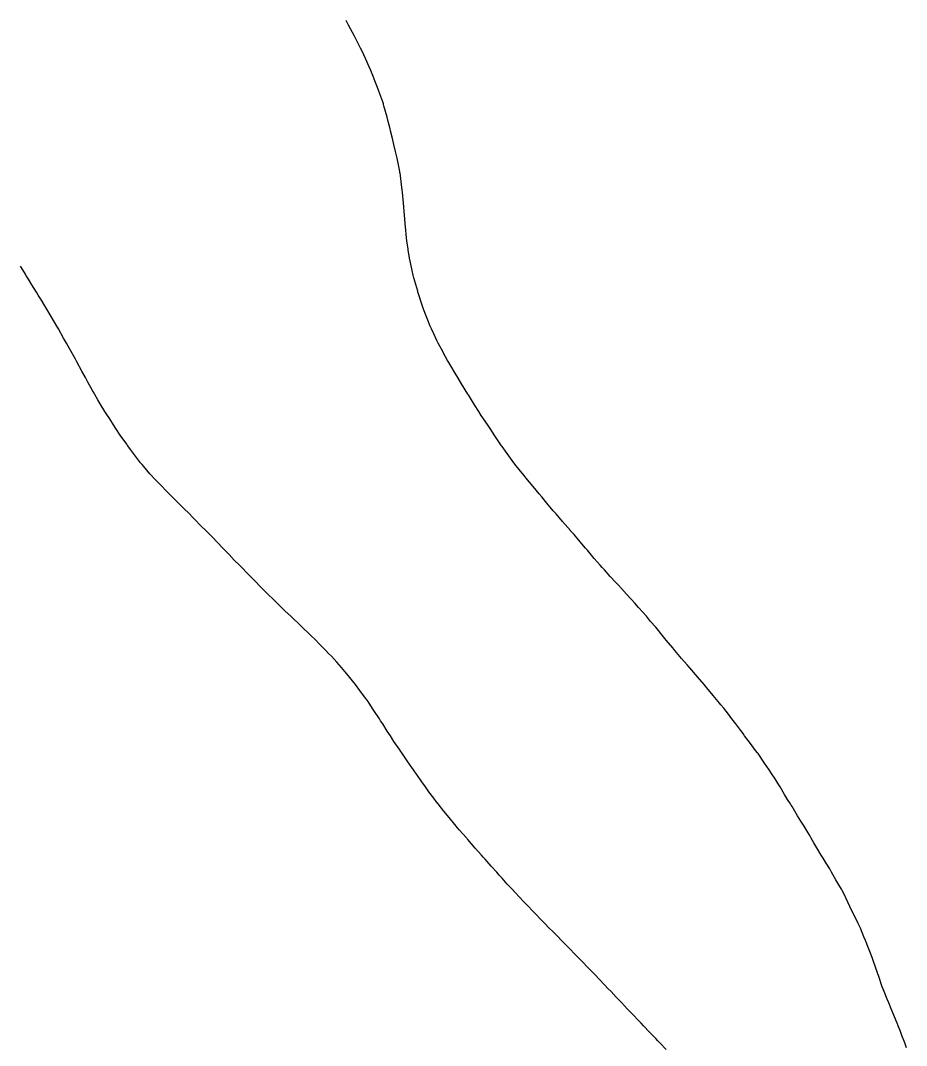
# Model space of a CAD drawing. Extents: x -717078 to -715000, y -984629 to -984000.
# Drawn here: x -716716.7 to -716664.8, y -984148.7 to -984088.6 of the extents above; entities that cross this region are included whole.
import ezdxf

# ---------------------------------------------------------------- set-up
doc = ezdxf.new("R2010")
doc.units = 0
doc.layers.add('buffer_B2_0_1_clip', color=7, linetype='Continuous')

msp = doc.modelspace()

# ---------------------------------------------------------------- linework, layer by layer
at = {"layer": 'buffer_B2_0_1_clip'}
for points in [[(-716664.8, -984148.8), (-716664.895, -984148.5), (-716665.067, -984148.067), (-716665.156, -984147.844), (-716665.293, -984147.5), (-716665.352, -984147.352), (-716665.5, -984146.966), (-716665.641, -984146.641), (-716665.697, -984146.5), (-716665.839, -984146.161), (-716665.934, -984145.934), (-716666.114, -984145.5), (-716666.218, -984145.218), (-716666.443, -984144.557), (-716666.463, -984144.5), (-716666.473, -984144.473), (-716666.5, -984144.388), (-716666.73, -984143.73), (-716666.803, -984143.5), (-716667.205, -984142.5), (-716667.292, -984142.292), (-716667.5, -984141.785), (-716667.591, -984141.591), (-716667.629, -984141.5), (-716667.754, -984141.246), (-716667.917, -984140.917), (-716668.118, -984140.5), (-716668.245, -984140.245), (-716668.5, -984139.712), (-716668.574, -984139.574), (-716668.612, -984139.5), (-716668.765, -984139.235), (-716668.937, -984138.937), (-716669.189, -984138.5), (-716669.303, -984138.303), (-716669.5, -984137.961), (-716669.684, -984137.684), (-716669.802, -984137.5), (-716670.064, -984137.064), (-716670.229, -984136.771), (-716670.384, -984136.5), (-716670.427, -984136.427), (-716670.5, -984136.296), (-716670.806, -984135.806), (-716670.993, -984135.5), (-716671.185, -984135.185), (-716671.5, -984134.652), (-716671.561, -984134.561), (-716671.601, -984134.5), (-716671.767, -984134.233), (-716671.948, -984133.948), (-716672.213, -984133.5), (-716672.323, -984133.323), (-716672.5, -984133.027), (-716672.711, -984132.711), (-716672.849, -984132.5), (-716673.114, -984132.114), (-716673.5, -984131.544), (-716673.519, -984131.519), (-716673.534, -984131.5), (-716673.642, -984131.358), (-716673.952, -984130.952), (-716674.285, -984130.5), (-716674.376, -984130.376), (-716674.5, -984130.199), (-716674.808, -984129.808), (-716675.035, -984129.5), (-716675.239, -984129.239), (-716675.5, -984128.891), (-716675.68, -984128.68), (-716675.83, -984128.5), (-716676.137, -984128.137), (-716676.5, -984127.685), (-716676.59, -984127.59), (-716676.667, -984127.5), (-716677.057, -984127.057), (-716677.5, -984126.52), (-716677.51, -984126.51), (-716677.518, -984126.5), (-716677.658, -984126.342), (-716677.98, -984125.98), (-716678.376, -984125.5), (-716678.433, -984125.433), (-716678.5, -984125.347), (-716678.892, -984124.892), (-716679.204, -984124.5), (-716679.34, -984124.34), (-716679.5, -984124.14), (-716679.796, -984123.796), (-716680.044, -984123.5), (-716680.258, -984123.258), (-716680.5, -984122.975), (-716680.727, -984122.727), (-716680.932, -984122.5), (-716681.205, -984122.205), (-716681.5, -984121.875), (-716681.683, -984121.683), (-716681.852, -984121.5), (-716682.163, -984121.163), (-716682.5, -984120.784), (-716682.636, -984120.636), (-716682.757, -984120.5), (-716683.105, -984120.105), (-716683.5, -984119.633), (-716683.562, -984119.562), (-716683.611, -984119.5), (-716684.024, -984119.024), (-716684.287, -984118.713), (-716684.468, -984118.5), (-716684.483, -984118.483), (-716684.5, -984118.462), (-716684.952, -984117.952), (-716685.337, -984117.5), (-716685.413, -984117.413), (-716685.5, -984117.309), (-716685.875, -984116.875), (-716686.182, -984116.5), (-716686.327, -984116.327), (-716686.5, -984116.114), (-716686.778, -984115.778), (-716687.007, -984115.5), (-716687.228, -984115.228), (-716687.5, -984114.886), (-716687.672, -984114.672), (-716687.808, -984114.5), (-716688.104, -984114.104), (-716688.5, -984113.549), (-716688.52, -984113.52), (-716688.534, -984113.5), (-716688.607, -984113.393), (-716688.926, -984112.926), (-716689.21, -984112.5), (-716689.325, -984112.325), (-716689.5, -984112.056), (-716689.722, -984111.722), (-716689.868, -984111.5), (-716690.113, -984111.113), (-716690.477, -984110.523), (-716690.491, -984110.5), (-716690.495, -984110.495), (-716690.5, -984110.485), (-716690.873, -984109.873), (-716691.102, -984109.5), (-716691.248, -984109.248), (-716691.5, -984108.815), (-716691.619, -984108.619), (-716691.693, -984108.5), (-716691.93, -984108.07), (-716691.98, -984107.98), (-716692.242, -984107.5), (-716692.325, -984107.325), (-716692.5, -984106.951), (-716692.647, -984106.647), (-716692.717, -984106.5), (-716692.859, -984106.141), (-716692.94, -984105.94), (-716693.112, -984105.5), (-716693.208, -984105.208), (-716693.4, -984104.6), (-716693.432, -984104.5), (-716693.447, -984104.447), (-716693.5, -984104.256), (-716693.666, -984103.666), (-716693.714, -984103.5), (-716693.775, -984103.225), (-716693.857, -984102.857), (-716693.936, -984102.5), (-716694.011, -984102.011), (-716694.014, -984101.986), (-716694.086, -984101.5), (-716694.124, -984101.124), (-716694.147, -984100.853), (-716694.182, -984100.5), (-716694.207, -984100.207), (-716694.236, -984099.764), (-716694.258, -984099.5), (-716694.28, -984099.28), (-716694.333, -984098.667), (-716694.35, -984098.5), (-716694.368, -984098.368), (-716694.484, -984097.516), (-716694.487, -984097.5), (-716694.489, -984097.489), (-716694.5, -984097.43), (-716694.656, -984096.656), (-716694.689, -984096.5), (-716694.746, -984096.254), (-716694.843, -984095.843), (-716694.923, -984095.5), (-716695.039, -984095.039), (-716695.064, -984094.936), (-716695.171, -984094.5), (-716695.244, -984094.244), (-716695.426, -984093.574), (-716695.446, -984093.5), (-716695.46, -984093.46), (-716695.5, -984093.339), (-716695.718, -984092.718), (-716695.794, -984092.5), (-716695.99, -984092.01), (-716695.996, -984091.996), (-716696.192, -984091.5), (-716696.287, -984091.287), (-716696.5, -984090.802), (-716696.598, -984090.598), (-716696.643, -984090.5), (-716696.792, -984090.208), (-716696.934, -984089.934), (-716697.15, -984089.5), (-716697.274, -984089.274), (-716697.5, -984088.848), (-716697.627, -984088.627), (-716697.654, -984088.579)], [(-716678.884, -984148.884), (-716679.25, -984148.5), (-716679.374, -984148.374), (-716679.5, -984148.239), (-716679.867, -984147.867), (-716680.209, -984147.5), (-716680.352, -984147.352), (-716680.5, -984147.191), (-716680.843, -984146.843), (-716681.162, -984146.5), (-716681.328, -984146.328), (-716681.5, -984146.14), (-716681.818, -984145.818), (-716682.113, -984145.5), (-716682.305, -984145.305), (-716682.5, -984145.092), (-716682.796, -984144.796), (-716683.071, -984144.5), (-716683.285, -984144.285), (-716683.5, -984144.055), (-716683.779, -984143.779), (-716684.039, -984143.5), (-716684.27, -984143.27), (-716684.5, -984143.024), (-716684.764, -984142.764), (-716685.011, -984142.5), (-716685.257, -984142.257), (-716685.5, -984142.001), (-716685.753, -984141.753), (-716685.99, -984141.5), (-716686.247, -984141.247), (-716686.5, -984140.978), (-716686.74, -984140.74), (-716686.959, -984140.5), (-716687.229, -984140.229), (-716687.5, -984139.933), (-716687.714, -984139.714), (-716687.904, -984139.5), (-716688.197, -984139.197), (-716688.5, -984138.853), (-716688.671, -984138.671), (-716688.815, -984138.5), (-716689.145, -984138.145), (-716689.5, -984137.73), (-716689.61, -984137.61), (-716689.702, -984137.5), (-716690.083, -984137.083), (-716690.5, -984136.586), (-716690.541, -984136.541), (-716690.575, -984136.5), (-716691.012, -984136.012), (-716691.11, -984135.89), (-716691.429, -984135.5), (-716691.462, -984135.462), (-716691.5, -984135.414), (-716691.919, -984134.919), (-716692.239, -984134.5), (-716692.356, -984134.356), (-716692.5, -984134.158), (-716692.788, -984133.788), (-716692.99, -984133.5), (-716693.209, -984133.209), (-716693.5, -984132.78), (-716693.618, -984132.618), (-716693.696, -984132.5), (-716694.031, -984132.031), (-716694.146, -984131.854), (-716694.381, -984131.5), (-716694.43, -984131.43), (-716694.5, -984131.321), (-716694.837, -984130.837), (-716695.049, -984130.5), (-716695.232, -984130.232), (-716695.5, -984129.802), (-716695.622, -984129.622), (-716695.696, -984129.5), (-716696.023, -984129.023), (-716696.098, -984128.902), (-716696.355, -984128.5), (-716696.416, -984128.416), (-716696.5, -984128.295), (-716696.843, -984127.843), (-716697.091, -984127.5), (-716697.274, -984127.274), (-716697.5, -984126.982), (-716697.727, -984126.727), (-716697.915, -984126.5), (-716698.195, -984126.195), (-716698.5, -984125.844), (-716698.673, -984125.673), (-716698.834, -984125.5), (-716699.169, -984125.169), (-716699.5, -984124.819), (-716699.667, -984124.667), (-716699.837, -984124.5), (-716700.181, -984124.181), (-716700.5, -984123.861), (-716700.692, -984123.692), (-716700.89, -984123.5), (-716701.207, -984123.207), (-716701.5, -984122.908), (-716701.713, -984122.713), (-716701.922, -984122.5), (-716702.217, -984122.217), (-716702.5, -984121.919), (-716702.715, -984121.715), (-716702.921, -984121.5), (-716703.213, -984121.213), (-716703.5, -984120.904), (-716703.705, -984120.705), (-716703.898, -984120.5), (-716704.2, -984120.2), (-716704.5, -984119.873), (-716704.688, -984119.688), (-716704.864, -984119.5), (-716705.182, -984119.182), (-716705.5, -984118.837), (-716705.67, -984118.67), (-716705.831, -984118.5), (-716706.169, -984118.169), (-716706.5, -984117.821), (-716706.665, -984117.665), (-716706.829, -984117.5), (-716707.17, -984117.17), (-716707.5, -984116.827), (-716707.671, -984116.671), (-716707.844, -984116.5), (-716708.174, -984116.174), (-716708.5, -984115.823), (-716708.664, -984115.664), (-716708.817, -984115.5), (-716709.144, -984115.144), (-716709.5, -984114.718), (-716709.603, -984114.603), (-716709.685, -984114.5), (-716710.045, -984114.045), (-716710.284, -984113.716), (-716710.443, -984113.5), (-716710.467, -984113.467), (-716710.5, -984113.418), (-716710.885, -984112.885), (-716711.145, -984112.5), (-716711.285, -984112.285), (-716711.5, -984111.934), (-716711.673, -984111.673), (-716711.781, -984111.5), (-716712.052, -984111.052), (-716712.186, -984110.814), (-716712.366, -984110.5), (-716712.415, -984110.415), (-716712.5, -984110.256), (-716712.776, -984109.776), (-716712.925, -984109.5), (-716713.13, -984109.13), (-716713.417, -984108.583), (-716713.461, -984108.5), (-716713.475, -984108.475), (-716713.5, -984108.428), (-716713.838, -984107.838), (-716714.025, -984107.5), (-716714.199, -984107.199), (-716714.5, -984106.658), (-716714.56, -984106.56), (-716714.594, -984106.5), (-716714.734, -984106.266), (-716714.935, -984105.935), (-716715.188, -984105.5), (-716715.305, -984105.305), (-716715.5, -984104.97), (-716715.683, -984104.683), (-716715.793, -984104.5), (-716716.066, -984104.066), (-716716.261, -984103.739), (-716716.405, -984103.5), (-716716.442, -984103.442), (-716716.5, -984103.344), (-716716.727, -984102.986)]]:
    msp.add_lwpolyline(points, dxfattribs=at)

doc.saveas('drawing.dxf')
